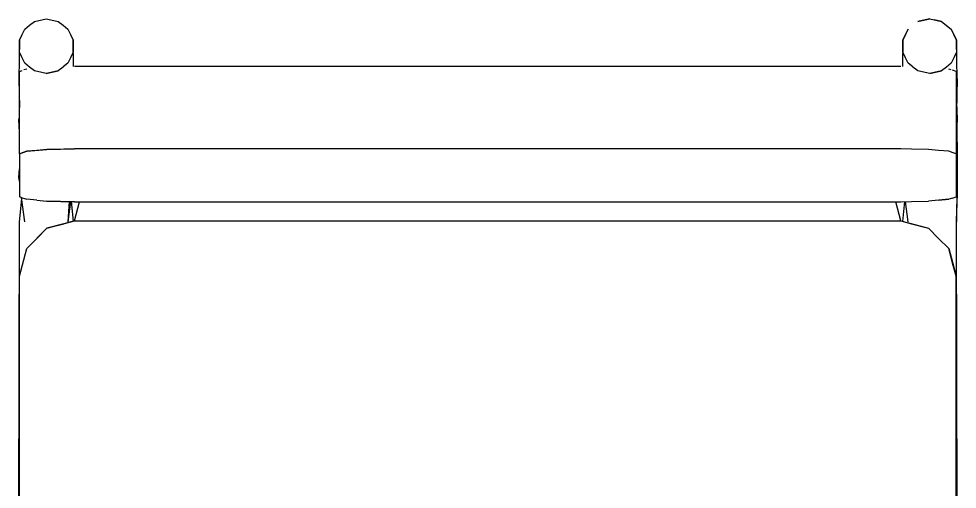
# Model space of a CAD drawing. Header units: metres. Extents: x 0 to 7.5, y -16.9 to 0.
# Drawn here: x 5.7338 to 6.1664, y -7.3658 to -7.1488 of the extents above; entities that cross this region are included whole.
import ezdxf

# ---------------------------------------------------------------- set-up
doc = ezdxf.new("R2010")
doc.units = ezdxf.units.M
doc.layers.add('projection', color=5, linetype='CONTINUOUS')

msp = doc.modelspace()

# ---------------------------------------------------------------- linework, layer by layer
at = {"layer": 'projection'}
for p, q in [((5.73875, -7.15184), (5.74096, -7.15008)), ((5.74096, -7.15008), (5.74438, -7.1493)), ((5.74438, -7.1493), (5.74647, -7.14883)), ((5.74647, -7.14883), (5.74856, -7.1493)), ((5.74856, -7.1493), (5.75198, -7.15008)), ((5.75198, -7.15008), (5.75419, -7.15184)), ((6.14817, -7.15008), (6.1516, -7.1493)), ((6.1516, -7.1493), (6.14817, -7.15008)), ((6.15368, -7.14883), (6.1516, -7.1493)), ((6.1516, -7.1493), (6.15368, -7.14883)), ((6.15368, -7.14883), (6.15919, -7.15008)), ((6.15919, -7.15008), (6.15577, -7.1493)), ((6.15919, -7.15008), (6.16361, -7.15359)), ((5.73531, -7.15613), (5.73654, -7.15359)), ((5.73654, -7.15359), (5.73875, -7.15184)), ((5.75419, -7.15184), (5.7564, -7.15359)), ((5.7564, -7.15359), (5.75763, -7.15613)), ((6.1413, -7.15866), (6.14375, -7.15359)), ((6.14375, -7.15359), (6.14253, -7.15613)), ((6.16484, -7.15613), (6.16361, -7.15359)), ((6.16361, -7.15359), (6.16606, -7.15866)), ((5.73409, -7.15866), (5.73377, -7.17657)), ((5.73409, -7.15866), (5.73531, -7.15613)), ((5.73409, -7.16148), (5.73409, -7.15866)), ((5.75763, -7.15613), (5.75885, -7.15866)), ((5.75907, -7.17092), (5.75885, -7.15866)), ((5.75885, -7.15866), (5.75885, -7.16148)), ((6.1413, -7.15866), (6.14108, -7.17092)), ((6.14253, -7.15613), (6.1413, -7.15866)), ((6.1413, -7.16148), (6.1413, -7.15866)), ((6.16606, -7.15866), (6.16484, -7.15613)), ((6.16638, -7.17658), (6.16606, -7.15866)), ((6.16606, -7.15866), (6.16606, -7.16148)), ((5.73409, -7.16429), (5.73409, -7.16148)), ((5.75885, -7.16148), (5.75885, -7.16429)), ((6.1413, -7.16429), (6.1413, -7.16148)), ((6.16606, -7.16148), (6.16606, -7.16429)), ((5.73531, -7.16683), (5.73409, -7.16429)), ((5.73654, -7.16937), (5.73531, -7.16683)), ((5.75763, -7.16683), (5.7564, -7.16937)), ((5.75885, -7.16429), (5.75763, -7.16683)), ((6.14253, -7.16683), (6.1413, -7.16429)), ((6.14375, -7.16937), (6.14253, -7.16683)), ((6.16484, -7.16683), (6.16361, -7.16937)), ((6.16606, -7.16429), (6.16484, -7.16683)), ((5.73409, -7.17311), (5.73536, -7.1727)), ((5.73745, -7.17201), (5.73618, -7.17243)), ((5.73875, -7.17112), (5.73654, -7.16937)), ((5.74096, -7.17288), (5.73875, -7.17112)), ((5.75419, -7.17112), (5.75198, -7.17288)), ((5.7564, -7.16937), (5.75431, -7.17103)), ((6.14045, -7.17091), (5.75945, -7.17091)), ((6.14585, -7.17103), (6.14375, -7.16937)), ((6.14817, -7.17288), (6.14596, -7.17112)), ((6.1614, -7.17112), (6.15919, -7.17288)), ((6.16361, -7.16937), (6.1614, -7.17112)), ((6.16361, -7.17239), (6.16245, -7.17201)), ((6.16585, -7.17312), (6.16415, -7.17257)), ((5.73377, -7.17657), (5.73405, -7.18979)), ((5.73405, -7.21108), (5.73405, -7.17312)), ((5.74438, -7.17366), (5.74096, -7.17288)), ((5.74647, -7.17413), (5.74438, -7.17366)), ((5.74647, -7.17413), (5.75198, -7.17288)), ((5.74856, -7.17366), (5.74647, -7.17413)), ((5.75198, -7.17288), (5.74856, -7.17366)), ((6.1516, -7.17366), (6.14817, -7.17288)), ((6.15368, -7.17413), (6.1516, -7.17366)), ((6.15368, -7.17413), (6.15919, -7.17288)), ((6.15577, -7.17366), (6.15368, -7.17413)), ((6.15919, -7.17288), (6.15577, -7.17366)), ((6.16585, -7.17312), (6.16585, -7.21108)), ((6.16638, -7.17658), (6.16606, -7.19167)), ((5.73396, -7.18947), (5.73396, -7.19388)), ((6.16638, -7.19329), (6.16619, -7.18947)), ((6.16619, -7.18947), (6.16619, -7.19388)), ((5.73398, -7.19393), (5.73377, -7.19523)), ((6.16638, -7.19329), (6.16636, -7.19658)), ((5.73405, -7.20117), (5.73377, -7.19523)), ((6.16631, -7.2058), (6.16636, -7.19658)), ((6.16631, -7.2058), (6.16636, -7.21974)), ((5.73405, -7.21108), (5.73745, -7.20997)), ((5.73575, -7.21052), (5.73405, -7.21108)), ((5.73405, -7.21108), (5.73405, -7.231)), ((5.73745, -7.20997), (5.73575, -7.21052)), ((5.73745, -7.20997), (5.74675, -7.20916)), ((5.7421, -7.20956), (5.73745, -7.20997)), ((5.74675, -7.20916), (5.7421, -7.20956)), ((5.74675, -7.20916), (5.75945, -7.20886)), ((5.75456, -7.20898), (5.74675, -7.20916)), ((5.75945, -7.20886), (5.75456, -7.20898)), ((6.14045, -7.20886), (5.75945, -7.20886)), ((6.14534, -7.20898), (6.14045, -7.20886)), ((6.15315, -7.20916), (6.14534, -7.20898)), ((6.1578, -7.20956), (6.15315, -7.20916)), ((6.16245, -7.20997), (6.1578, -7.20956)), ((6.16454, -7.21065), (6.16245, -7.20997)), ((6.16585, -7.21108), (6.16454, -7.21065)), ((6.16585, -7.21108), (6.16585, -7.231)), ((5.73382, -7.22203), (5.73405, -7.21812)), ((6.16636, -7.21974), (6.16631, -7.23152)), ((5.73405, -7.22374), (5.73382, -7.22203)), ((5.73536, -7.23143), (5.73405, -7.231)), ((5.73409, -7.24247), (5.73514, -7.23193)), ((5.73654, -7.24247), (5.73506, -7.23133)), ((5.73536, -7.23143), (5.73745, -7.23211)), ((5.7421, -7.23251), (5.73745, -7.23211)), ((5.7421, -7.23251), (5.74675, -7.23292)), ((5.75945, -7.23321), (5.74675, -7.23292)), ((5.74675, -7.23292), (5.7531, -7.23307)), ((5.7531, -7.23307), (5.75945, -7.23321)), ((5.75707, -7.23316), (5.7564, -7.24247)), ((5.75764, -7.23317), (5.7564, -7.24247)), ((5.75793, -7.23318), (5.75883, -7.24225)), ((5.75945, -7.24208), (5.76183, -7.23321)), ((5.75945, -7.23321), (6.14045, -7.23321)), ((6.14045, -7.24208), (6.13807, -7.23321)), ((6.14045, -7.23321), (6.14534, -7.2331)), ((6.14132, -7.24231), (6.14223, -7.23317)), ((6.14375, -7.24247), (6.14251, -7.23317)), ((6.14534, -7.2331), (6.15315, -7.23292)), ((6.16245, -7.23211), (6.15315, -7.23292)), ((6.1578, -7.23251), (6.16245, -7.23211)), ((6.16415, -7.23155), (6.16245, -7.23211)), ((6.16415, -7.23155), (6.16585, -7.231)), ((6.16625, -7.22943), (6.16606, -7.24247)), ((6.16625, -7.22943), (6.16606, -7.24247)), ((6.16606, -7.24247), (6.16631, -7.23152)), ((5.73377, -7.384), (5.73409, -7.24247)), ((5.73405, -7.26008), (5.73405, -7.24208)), ((5.73745, -7.25478), (5.74675, -7.24548)), ((5.74675, -7.24548), (5.7421, -7.25013)), ((5.74675, -7.24548), (5.75945, -7.24208)), ((5.75456, -7.24339), (5.74675, -7.24548)), ((5.74675, -7.24548), (5.75194, -7.24409)), ((5.74675, -7.24548), (5.75194, -7.24409)), ((5.75204, -7.24407), (5.75456, -7.24339)), ((5.75204, -7.24407), (5.7531, -7.24378)), ((5.7531, -7.24378), (5.75945, -7.24208)), ((5.75945, -7.24208), (5.75456, -7.24339)), ((5.75945, -7.24208), (5.75456, -7.24339)), ((5.75945, -7.24208), (6.14045, -7.24208)), ((6.14045, -7.24208), (6.1468, -7.24378)), ((6.14045, -7.24208), (6.14534, -7.24339)), ((6.14534, -7.24339), (6.15315, -7.24548)), ((6.1468, -7.24378), (6.15315, -7.24548)), ((6.1578, -7.25013), (6.15315, -7.24548)), ((6.16638, -7.40757), (6.16606, -7.24247)), ((5.7421, -7.25013), (5.73745, -7.25478)), ((6.16245, -7.25478), (6.1578, -7.25013)), ((5.73405, -7.26748), (5.73745, -7.25478)), ((6.16245, -7.25478), (6.16415, -7.26113)), ((6.16454, -7.26259), (6.16245, -7.25478)), ((6.16415, -7.26113), (6.16585, -7.26748)), ((6.16585, -7.26748), (6.16454, -7.26259)), ((5.73405, -7.44685), (5.73405, -7.26748)), ((6.16585, -7.44681), (6.16585, -7.26748))]:
    msp.add_line(p, q, dxfattribs=at)

doc.saveas('drawing.dxf')
